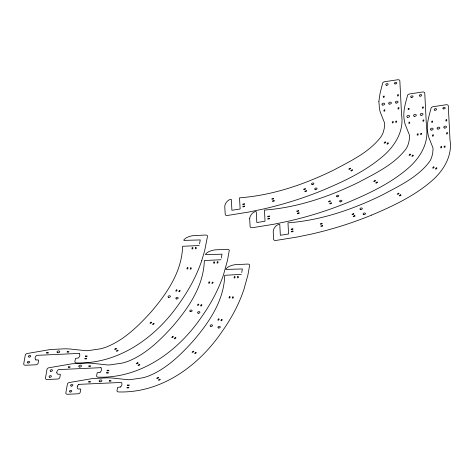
<?xml version="1.0" encoding="UTF-8"?>
<svg xmlns="http://www.w3.org/2000/svg" width="474" height="474" viewBox="0 0 474 474"><rect width="100%" height="100%" fill="white"/><g stroke="black" fill="none" stroke-linecap="round" stroke-linejoin="round"><path stroke-width="0.71" d="M241.716 272.568L242.386 268.948L226.021 269.416A1.244 0.812 -13.1 0 1 225.932 268.971L227.567 267.366A12.78 8.331 -13.1 0 1 235.756 264.611L241.385 264.368M199.548 243.826L200.271 239.927L183.906 240.395A1.244 0.812 -13.1 0 1 183.817 239.951L185.453 238.345A12.78 8.331 -13.1 0 1 193.641 235.59L199.27 235.347M221.299 257.986L221.998 254.183L205.633 254.651A1.244 0.812 -13.1 0 1 205.544 254.206L207.179 252.601A12.78 8.331 -13.1 0 1 215.368 249.845L221.002 249.602M241.367 274.387L224.712 275.305C224.101 300.617 208.975 322.581 193.066 341.126C180.422 355.067 166.35 368.867 148.611 376.012A35.894 23.41 -13.1 0 1 142.816 377.808L130.202 379.68A13.592 8.864 -13.1 0 1 126.256 379.532L111.828 377.991A84.022 54.788 -13.1 0 0 106.567 377.843L92.43 378.56L69.856 382.441A2.222 1.446 -13.1 0 0 67.427 383.993L65.833 392.916A2.157 1.404 -13.1 0 0 67.669 394.273L77.849 393.811A2.157 1.404 -13.1 0 0 80.225 392.265L80.758 389.065L77.991 388.953A6.76 4.408 -13.1 0 1 77.221 387.465L77.203 387.015A4.456 2.909 -13.1 0 1 77.315 386.405L77.434 386.097M199.21 245.55L182.597 246.284C181.986 271.596 166.86 293.56 150.951 312.105C138.307 326.047 124.235 339.846 106.496 346.992A35.894 23.41 -13.1 0 1 100.695 348.787L88.081 350.659A13.592 8.864 -13.1 0 1 84.141 350.511L69.714 348.971A84.022 54.788 -13.1 0 0 64.446 348.823L50.315 349.539L27.741 353.42A2.222 1.446 -13.1 0 0 25.312 354.973L23.718 363.896A2.157 1.404 -13.1 0 0 25.555 365.253L35.734 364.79A2.157 1.404 -13.1 0 0 38.11 363.244L38.619 360.015L35.876 359.932M220.955 259.74L204.324 260.54C203.719 285.852 188.593 307.816 172.684 326.361C160.034 340.302 145.968 354.102 128.223 361.247A35.894 23.41 -13.1 0 1 122.428 363.043L109.814 364.915A13.592 8.864 -13.1 0 1 105.868 364.767L91.441 363.226A84.022 54.788 -13.1 0 0 86.179 363.078L72.042 363.795L49.468 367.676A2.222 1.446 -13.1 0 0 47.039 369.228L45.445 378.151A2.157 1.404 -13.1 0 0 47.287 379.508L57.461 379.046A2.157 1.404 -13.1 0 0 59.837 377.5L60.352 374.27L57.603 374.187A6.76 4.408 -13.1 0 1 56.833 372.7M201.782 260.469L204.632 250.87L207.499 236.407A2.157 1.404 -13.1 0 0 205.657 235.045L199.779 235.323M371.729 215.042C392.602 206.231 413.512 196.414 430.907 181.631C442.947 171.582 452.534 156.521 450.057 140.239A2.157 1.404 -13.1 0 0 450.016 140.008L448.286 105.838A2.157 1.404 -13.1 0 0 446.093 104.748L433.035 106.715A2.222 1.446 -13.1 0 0 430.99 108.499C428.828 116.592 426.144 125.029 427.904 133.484A84.022 54.788 -13.1 0 0 428.656 136.98L432.406 146.46A13.592 8.864 -13.1 0 1 433.029 149.079L432.685 153.523L431.536 157.694A35.894 23.41 -13.1 0 1 429.462 161.747C417.653 177.347 399.12 185.95 382.287 194.986C352.739 209.455 320.963 220.374 287.973 222.816L288.571 233.99L280.341 235.27L279.79 224.463L279.376 224.291A1.244 0.812 -13.1 0 0 278.712 224.279L276.496 225.529A12.78 8.336 -13.1 0 0 273.237 231.454A23.57 15.369 -13.1 0 0 273.261 232.657L273.664 239.364A2.157 1.404 -13.1 0 0 275.868 240.454L297.008 237.065L310.938 234.186A251.783 164.188 -13.1 0 0 371.729 215.042M78.838 384.367L121.338 382.441A5.925 3.863 -13.1 0 1 120.455 387.009M100.109 372.262L97.265 372.617L96.607 375.829A2.157 1.404 -13.1 0 0 98.444 377.186C140.968 378.353 178.236 351.133 201.326 317.266A251.783 164.188 -13.1 0 0 223.521 274.724L227.502 260.315L229.226 250.663A2.157 1.404 -13.1 0 0 227.39 249.3L221.512 249.579M120.491 387.027L117.676 387.359L116.989 390.594A2.157 1.404 -13.1 0 0 118.832 391.951C161.35 393.106 198.63 365.904 221.708 332.031A251.783 164.188 -13.1 0 0 243.903 289.49L247.89 275.08L249.614 265.428A2.157 1.404 -13.1 0 0 247.778 264.065L241.9 264.344M79.223 353.42L36.723 355.346A6.642 4.331 -13.1 0 0 35.307 357.076L35.2 357.384A4.456 2.909 -13.1 0 0 35.088 357.994L35.117 358.445A6.76 4.408 -13.1 0 0 35.888 359.926M100.956 367.676L58.45 369.601A6.642 4.331 -13.1 0 0 57.034 371.332L56.927 371.64A4.456 2.909 -13.1 0 0 56.815 372.25L56.844 372.7M100.909 367.7A5.925 3.863 -13.1 0 1 100.067 372.244M77.422 386.097A6.642 4.331 -13.1 0 1 78.85 384.373M249.679 218.704A23.57 15.369 -13.1 0 0 249.733 219.906L250.136 226.613A2.157 1.404 -13.1 0 0 252.34 227.704L273.48 224.315L287.41 221.435A251.783 164.188 -13.1 0 0 348.2 202.291C369.074 193.481 389.989 183.669 407.379 168.88C419.425 158.837 429.006 143.77 426.529 127.488A2.157 1.404 -13.1 0 0 426.487 127.257L424.763 93.088A2.157 1.404 -13.1 0 0 422.565 91.997L409.506 93.965A2.222 1.446 -13.1 0 0 407.462 95.748C405.3 103.842 402.616 112.285 404.375 120.734A84.022 54.788 -13.1 0 0 405.128 124.235L408.878 133.709A13.592 8.864 -13.1 0 1 409.5 136.328L409.157 140.772L408.007 144.943A35.894 23.41 -13.1 0 1 405.934 149.002C394.131 164.597 375.592 173.2 358.765 182.241C329.211 196.704 297.435 207.63 264.445 210.071L265.043 221.239L256.813 222.519L256.262 211.712L255.847 211.54A1.244 0.812 -13.1 0 0 255.184 211.528L252.968 212.785A12.78 8.336 -13.1 0 0 249.709 218.704M79.182 353.444A5.925 3.863 -13.1 0 1 78.34 357.989L75.538 358.362L74.874 361.573A2.157 1.404 -13.1 0 0 76.717 362.93C119.241 364.097 156.509 336.872 179.593 303.01A251.783 164.188 -13.1 0 0 201.788 260.469M378.874 101.43L379.461 108.499A84.022 54.788 -13.1 0 0 380.219 111.994L383.97 121.474A13.592 8.864 -13.1 0 1 384.592 124.093L384.242 128.537L383.099 132.708A35.894 23.41 -13.1 0 1 381.025 136.761C369.216 152.361 350.677 160.964 333.85 170C304.302 184.469 272.52 195.389 239.53 197.83L240.128 209.004L231.904 210.284L231.348 199.477L230.933 199.305A1.244 0.812 -13.1 0 0 230.269 199.293L228.053 200.549A12.78 8.336 -13.1 0 0 224.794 206.468A23.57 15.369 -13.1 0 0 224.824 207.671L225.221 214.378A2.157 1.404 -13.1 0 0 227.425 215.469L248.566 212.079L262.501 209.2A251.783 164.188 -13.1 0 0 323.286 190.056C344.165 181.24 365.075 171.428 382.465 156.645C394.51 146.596 404.091 131.535 401.62 115.253A2.157 1.404 -13.1 0 0 401.573 115.022L399.849 80.853A2.157 1.404 -13.1 0 0 397.65 79.762L384.592 81.729A2.222 1.446 -13.1 0 0 382.548 83.513L380.095 93.165L378.874 101.43M192.154 247.789L191.946 248.951L192.794 248.909L193.001 247.748L192.154 247.789M195.531 247.629L195.324 248.791L196.165 248.749L196.372 247.588L195.531 247.629M213.887 262.045L213.679 263.206L214.521 263.165L214.728 262.009L213.887 262.045M217.258 261.885L217.051 263.046L217.898 263.005L218.105 261.844L217.258 261.885M234.269 276.81L234.067 277.971L234.908 277.93L235.116 276.775L234.269 276.81M237.646 276.65L237.438 277.811L238.286 277.77L238.493 276.609L237.646 276.65M67.219 351.649L67.112 352.229L68.795 352.152L68.902 351.572L67.219 351.649M88.946 365.904L88.839 366.485L90.528 366.408L90.635 365.827L88.946 365.904M109.334 380.669L109.227 381.25L110.916 381.173L111.017 380.592L109.334 380.669M46.701 352.579L46.594 353.16L48.283 353.089L48.389 352.508L46.701 352.579M68.434 366.835L68.321 367.415L70.01 367.344L70.116 366.763L68.434 366.835M88.816 381.6L88.709 382.18L90.398 382.109L90.504 381.529L88.816 381.6M85.018 358.35L84.905 358.931L86.594 358.859L86.706 358.279L85.018 358.35M85.474 356.021L85.361 356.602L87.044 356.537L87.157 355.956L85.474 356.021M106.751 372.605L106.638 373.186L108.321 373.115L108.433 372.534L106.751 372.605M107.201 370.277L107.088 370.858L108.777 370.792L108.89 370.212L107.201 370.277M127.139 387.371L127.02 387.951L128.709 387.88L128.821 387.299L127.139 387.371M127.589 385.042L127.476 385.629L129.165 385.558L129.278 384.977L127.589 385.042M187.301 267.763L186.857 268.924L187.68 268.965L188.119 267.804L187.301 267.763M190.584 267.928L190.145 269.09L190.963 269.131L191.407 267.97L190.584 267.928M209.028 282.018L208.59 283.179L209.407 283.221L209.852 282.06L209.028 282.018M212.316 282.184L211.872 283.345L212.696 283.387L213.134 282.226L212.316 282.184M229.416 296.783L228.978 297.945L229.795 297.986L230.24 296.825L229.416 296.783M232.698 296.949L232.26 298.11L233.084 298.152L233.522 296.991L232.698 296.949M176.405 289.928L175.67 291.054L176.435 291.202L177.169 290.076L176.405 289.928M179.468 290.515L178.734 291.64L179.504 291.788L180.238 290.663L179.468 290.515M198.132 304.184L197.397 305.309L198.162 305.457L198.896 304.332L198.132 304.184M201.201 304.77L200.466 305.896L201.231 306.044L201.965 304.918L201.201 304.77M218.52 318.949L217.785 320.074L218.55 320.223L219.284 319.097L218.52 318.949M221.583 319.535L220.848 320.661L221.619 320.809L222.353 319.683L221.583 319.535M385.089 141.939L384.112 143.006L384.811 143.237L385.783 142.176L385.089 141.939M387.874 142.881L386.903 143.948L387.602 144.185L388.573 143.118L387.874 142.881M409.998 154.174L409.026 155.241L409.726 155.478L410.697 154.411L409.998 154.174M412.789 155.122L411.817 156.183L412.51 156.42L413.488 155.353L412.789 155.122M433.526 166.925L432.555 167.992L433.254 168.223L434.225 167.162L433.526 166.925M436.317 167.867L435.339 168.934L436.039 169.171L437.01 168.104L436.317 167.867M151.064 322.16L149.938 323.161L150.578 323.458L151.704 322.45L151.064 322.16M153.612 323.339L152.486 324.34L153.126 324.637L154.251 323.629L153.612 323.339M172.797 336.416L171.671 337.417L172.305 337.713L173.431 336.706L172.797 336.416M175.344 337.595L174.219 338.596L174.853 338.892L175.978 337.891L175.344 337.595M193.179 351.181L192.053 352.182L192.693 352.478L193.819 351.471L193.179 351.181M195.732 352.36L194.607 353.361L195.241 353.657L196.366 352.656L195.732 352.36M350.132 168.199L348.757 169.052L349.261 169.449L350.636 168.596L350.132 168.199M352.141 169.781L350.766 170.634L351.27 171.031L352.638 170.178L352.141 169.781M375.047 180.44L373.672 181.293L374.176 181.684L375.544 180.831L375.047 180.44M377.049 182.022L375.681 182.875L376.184 183.266L377.553 182.413L377.049 182.022M398.569 193.185L397.2 194.038L397.704 194.435L399.072 193.582L398.569 193.185M400.577 194.767L399.209 195.62L399.706 196.017L401.081 195.164L400.577 194.767M116.059 348.42L114.578 349.178L114.998 349.616L116.48 348.858L116.059 348.42M117.742 350.185L116.26 350.944L116.681 351.382L118.162 350.624L117.742 350.185M137.786 362.675L136.311 363.434L136.731 363.872L138.207 363.114L137.786 362.675M139.469 364.441L137.993 365.199L138.414 365.638L139.889 364.879L139.469 364.441M158.174 377.44L156.693 378.199L157.113 378.637L158.594 377.879L158.174 377.44M159.857 379.206L158.375 379.964L158.796 380.403L160.277 379.644L159.857 379.206M305.173 188.652L303.579 189.256L303.87 189.754L305.463 189.144L305.173 188.652M306.352 190.637L304.758 191.241L305.055 191.739L306.648 191.135L306.352 190.637M330.082 200.887L328.488 201.491L328.784 201.989L330.378 201.385L330.082 200.887M331.267 202.872L329.673 203.482L329.963 203.974L331.563 203.37L331.267 202.872M353.61 213.638L352.016 214.242L352.312 214.74L353.906 214.13L353.61 213.638M354.795 215.623L353.195 216.227L353.491 216.725L355.085 216.12L354.795 215.623M273.516 198.375L271.839 198.79L271.987 199.329L273.658 198.92L273.516 198.375M274.091 200.549L272.414 200.964L272.562 201.509L274.239 201.094L274.091 200.549M298.43 210.61L296.754 211.025L296.896 211.57L298.573 211.155L298.43 210.61M299.005 212.79L297.328 213.199L297.471 213.744L299.147 213.336L299.005 212.79M321.959 223.361L320.282 223.775L320.424 224.315L322.101 223.906L321.959 223.361M322.533 225.535L320.857 225.95L320.999 226.495L322.676 226.08L322.533 225.535M393.124 121.67L392.271 121.806L392.342 122.938L393.195 122.802L393.124 121.67M396.519 121.131L395.671 121.267L395.743 122.399L396.59 122.262L396.519 121.131M418.032 133.911L417.185 134.041L417.256 135.173L418.104 135.043L418.032 133.911M421.433 133.366L420.58 133.502L420.651 134.634L421.505 134.498L421.433 133.366M441.561 146.656L440.713 146.792L440.784 147.924L441.632 147.787L441.561 146.656M444.962 146.116L444.108 146.253L444.179 147.384L445.033 147.248L444.962 146.116M384.076 96.133L383.223 96.263L383.288 97.395L384.136 97.265L384.076 96.133M408.991 108.368L408.138 108.499L408.197 109.636L409.05 109.5L408.991 108.368M432.513 121.119L431.666 121.249L431.725 122.381L432.578 122.251L432.513 121.119M384.781 109.927L383.934 110.057L383.987 111.194L384.841 111.064L384.781 109.927M409.696 122.168L408.849 122.298L408.902 123.43L409.749 123.299L409.696 122.168M433.224 134.912L432.371 135.043L432.43 136.18L433.277 136.05L433.224 134.912M398.853 107.77L398.006 107.9L398.059 109.032L398.907 108.902L398.853 107.77M423.768 120.005L422.921 120.135L422.974 121.267L423.821 121.143L423.768 120.005M447.296 132.756L446.443 132.886L446.496 134.018L447.349 133.887L447.296 132.756M244.436 203.808L242.735 204.063L242.759 204.632L244.46 204.371L244.436 203.808M244.537 206.077L242.836 206.332L242.86 206.901L244.56 206.646L244.537 206.077M269.351 216.043L267.65 216.298L267.674 216.867L269.374 216.612L269.351 216.043M269.451 218.313L267.751 218.567L267.774 219.136L269.475 218.881L269.451 218.313M292.873 228.794L291.178 229.049L291.202 229.617L292.902 229.357L292.873 228.794M292.979 231.063L291.279 231.318L291.303 231.887L293.003 231.632L292.979 231.063M398.279 94.77L397.431 94.901L397.479 96.032L398.326 95.908L398.279 94.77M423.193 107.011L422.34 107.136L422.387 108.273L423.241 108.143L423.193 107.011M446.721 119.756L445.868 119.886L445.916 121.018L446.769 120.894L446.721 119.756M79.525 367.03A1.422 0.93 -13.1 0 0 81.51 365.827A1.422 0.93 -13.1 0 0 79.3 365.436A1.422 0.93 -13.1 0 0 79.525 367.03M190.465 311.625A1.209 0.788 -13.1 0 0 192.118 310.583A1.209 0.788 -13.1 0 0 190.228 310.28A1.209 0.788 -13.1 0 0 190.465 311.625M198.251 313.225A1.209 0.788 -13.1 0 0 199.91 312.188A1.209 0.788 -13.1 0 0 198.019 311.88A1.209 0.788 -13.1 0 0 198.251 313.225M50.813 371.314A1.209 0.788 -13.1 0 0 52.501 370.301A1.209 0.788 -13.1 0 0 50.629 369.963A1.209 0.788 -13.1 0 0 50.813 371.314M49.734 377.227A1.209 0.788 -13.1 0 0 51.417 376.214A1.209 0.788 -13.1 0 0 49.551 375.876A1.209 0.788 -13.1 0 0 49.734 377.227M99.913 381.795A1.422 0.93 -13.1 0 0 101.898 380.592A1.422 0.93 -13.1 0 0 99.688 380.201A1.422 0.93 -13.1 0 0 99.913 381.795M210.853 326.39A1.209 0.788 -13.1 0 0 212.506 325.354A1.209 0.788 -13.1 0 0 210.616 325.046A1.209 0.788 -13.1 0 0 210.853 326.39M218.638 327.99A1.209 0.788 -13.1 0 0 220.297 326.953A1.209 0.788 -13.1 0 0 218.401 326.645A1.209 0.788 -13.1 0 0 218.638 327.99M71.201 386.079A1.209 0.788 -13.1 0 0 72.883 385.066A1.209 0.788 -13.1 0 0 71.017 384.728A1.209 0.788 -13.1 0 0 71.201 386.079M70.116 391.992A1.209 0.788 -13.1 0 0 71.805 390.979A1.209 0.788 -13.1 0 0 69.933 390.641A1.209 0.788 -13.1 0 0 70.116 391.992M396.122 103.059A1.422 0.93 -13.1 0 0 398.089 101.845A1.422 0.93 -13.1 0 0 395.873 101.466A1.422 0.93 -13.1 0 0 396.122 103.059M382.749 105.074A1.422 0.93 -13.1 0 0 384.716 103.865A1.422 0.93 -13.1 0 0 382.5 103.48A1.422 0.93 -13.1 0 0 382.749 105.074M312.182 184.564A1.209 0.788 -13.1 0 0 313.883 183.557A1.209 0.788 -13.1 0 0 312.022 183.207A1.209 0.788 -13.1 0 0 312.182 184.564M315.346 189.6A1.209 0.788 -13.1 0 0 317.047 188.593A1.209 0.788 -13.1 0 0 315.186 188.243A1.209 0.788 -13.1 0 0 315.346 189.6M386.464 85.249A1.209 0.788 -13.1 0 0 388.135 84.218A1.209 0.788 -13.1 0 0 386.251 83.904A1.209 0.788 -13.1 0 0 386.464 85.249M395.115 83.928A1.209 0.788 -13.1 0 0 396.785 82.897A1.209 0.788 -13.1 0 0 394.901 82.577A1.209 0.788 -13.1 0 0 395.115 83.928M389.432 104.067A1.422 0.93 -13.1 0 0 391.406 102.852A1.422 0.93 -13.1 0 0 389.19 102.473A1.422 0.93 -13.1 0 0 389.432 104.067M414.347 116.302A1.422 0.93 -13.1 0 0 416.314 115.093A1.422 0.93 -13.1 0 0 414.098 114.714A1.422 0.93 -13.1 0 0 414.347 116.302M420.029 96.163A1.209 0.788 -13.1 0 0 421.7 95.132A1.209 0.788 -13.1 0 0 419.816 94.818A1.209 0.788 -13.1 0 0 420.029 96.163M411.379 97.49A1.209 0.788 -13.1 0 0 413.044 96.453A1.209 0.788 -13.1 0 0 411.159 96.139A1.209 0.788 -13.1 0 0 411.379 97.49M340.261 201.835A1.209 0.788 -13.1 0 0 341.961 200.828A1.209 0.788 -13.1 0 0 340.095 200.478A1.209 0.788 -13.1 0 0 340.261 201.835M337.097 196.799A1.209 0.788 -13.1 0 0 338.791 195.792A1.209 0.788 -13.1 0 0 336.931 195.442A1.209 0.788 -13.1 0 0 337.097 196.799M407.658 117.309A1.422 0.93 -13.1 0 0 409.631 116.1A1.422 0.93 -13.1 0 0 407.415 115.721A1.422 0.93 -13.1 0 0 407.658 117.309M421.031 115.295A1.422 0.93 -13.1 0 0 423.004 114.086A1.422 0.93 -13.1 0 0 420.788 113.701A1.422 0.93 -13.1 0 0 421.031 115.295M437.875 129.052A1.422 0.93 -13.1 0 0 439.842 127.838A1.422 0.93 -13.1 0 0 437.626 127.459A1.422 0.93 -13.1 0 0 437.875 129.052M443.557 108.913A1.209 0.788 -13.1 0 0 445.222 107.882A1.209 0.788 -13.1 0 0 443.344 107.562A1.209 0.788 -13.1 0 0 443.557 108.913M434.907 110.235A1.209 0.788 -13.1 0 0 436.572 109.204A1.209 0.788 -13.1 0 0 434.688 108.89A1.209 0.788 -13.1 0 0 434.907 110.235M363.789 214.586A1.209 0.788 -13.1 0 0 365.484 213.578A1.209 0.788 -13.1 0 0 363.623 213.229A1.209 0.788 -13.1 0 0 363.789 214.586M360.625 209.549A1.209 0.788 -13.1 0 0 362.32 208.542A1.209 0.788 -13.1 0 0 360.459 208.187A1.209 0.788 -13.1 0 0 360.625 209.549M431.186 130.06A1.422 0.93 -13.1 0 0 433.159 128.845A1.422 0.93 -13.1 0 0 430.943 128.466A1.422 0.93 -13.1 0 0 431.186 130.06M444.559 128.045A1.422 0.93 -13.1 0 0 446.532 126.831A1.422 0.93 -13.1 0 0 444.316 126.451A1.422 0.93 -13.1 0 0 444.559 128.045M57.798 352.774A1.422 0.93 -13.1 0 0 59.777 351.572A1.422 0.93 -13.1 0 0 57.573 351.181A1.422 0.93 -13.1 0 0 57.798 352.774M168.738 297.37A1.209 0.788 -13.1 0 0 170.391 296.327A1.209 0.788 -13.1 0 0 168.501 296.025A1.209 0.788 -13.1 0 0 168.738 297.37M176.524 298.97A1.209 0.788 -13.1 0 0 178.177 297.933A1.209 0.788 -13.1 0 0 176.287 297.625A1.209 0.788 -13.1 0 0 176.524 298.97M29.086 357.058A1.209 0.788 -13.1 0 0 30.769 356.045A1.209 0.788 -13.1 0 0 28.902 355.701A1.209 0.788 -13.1 0 0 29.086 357.058M28.002 362.971A1.209 0.788 -13.1 0 0 29.69 361.958A1.209 0.788 -13.1 0 0 27.818 361.615A1.209 0.788 -13.1 0 0 28.002 362.971"/></g></svg>
